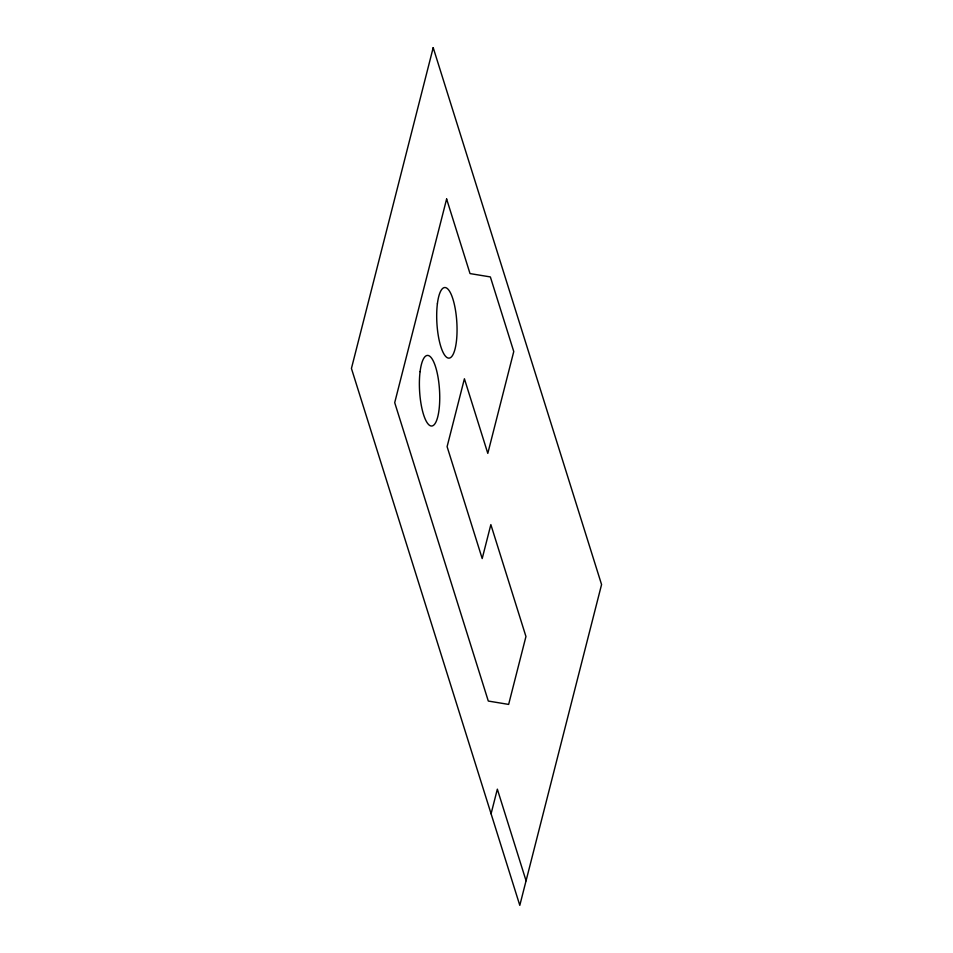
<?xml version="1.0" encoding="UTF-8"?>
<svg xmlns="http://www.w3.org/2000/svg" width="953" height="953" viewBox="0 0 953 953"><rect width="100%" height="100%" fill="white"/><g stroke="black" fill="none" stroke-linecap="round" stroke-linejoin="round"><path stroke-width="1.43" d="M491.081 813.767L497.347 789.167L526.068 880.763M433.198 47.65L351.431 368.442L519.802 905.35L601.569 584.558L433.198 47.65M446.623 198.974L394.709 402.654L488.293 701.051L508.64 704.41L525.949 636.521L490.855 524.615L482.194 558.565L447.1 446.659L464.409 378.77L487.805 453.378L513.762 351.538L490.366 276.93L470.02 273.582L446.623 198.974M420.082 371.646A35.368 9.971 86.5 0 0 431.066 425.979A35.368 9.971 86.5 0 0 437.522 374.517A35.368 9.971 86.5 0 0 420.082 371.646M437.391 303.757A35.368 9.971 86.5 0 0 448.375 358.09A35.368 9.971 86.5 0 0 454.831 306.628A35.368 9.971 86.5 0 0 437.391 303.757"/></g></svg>
